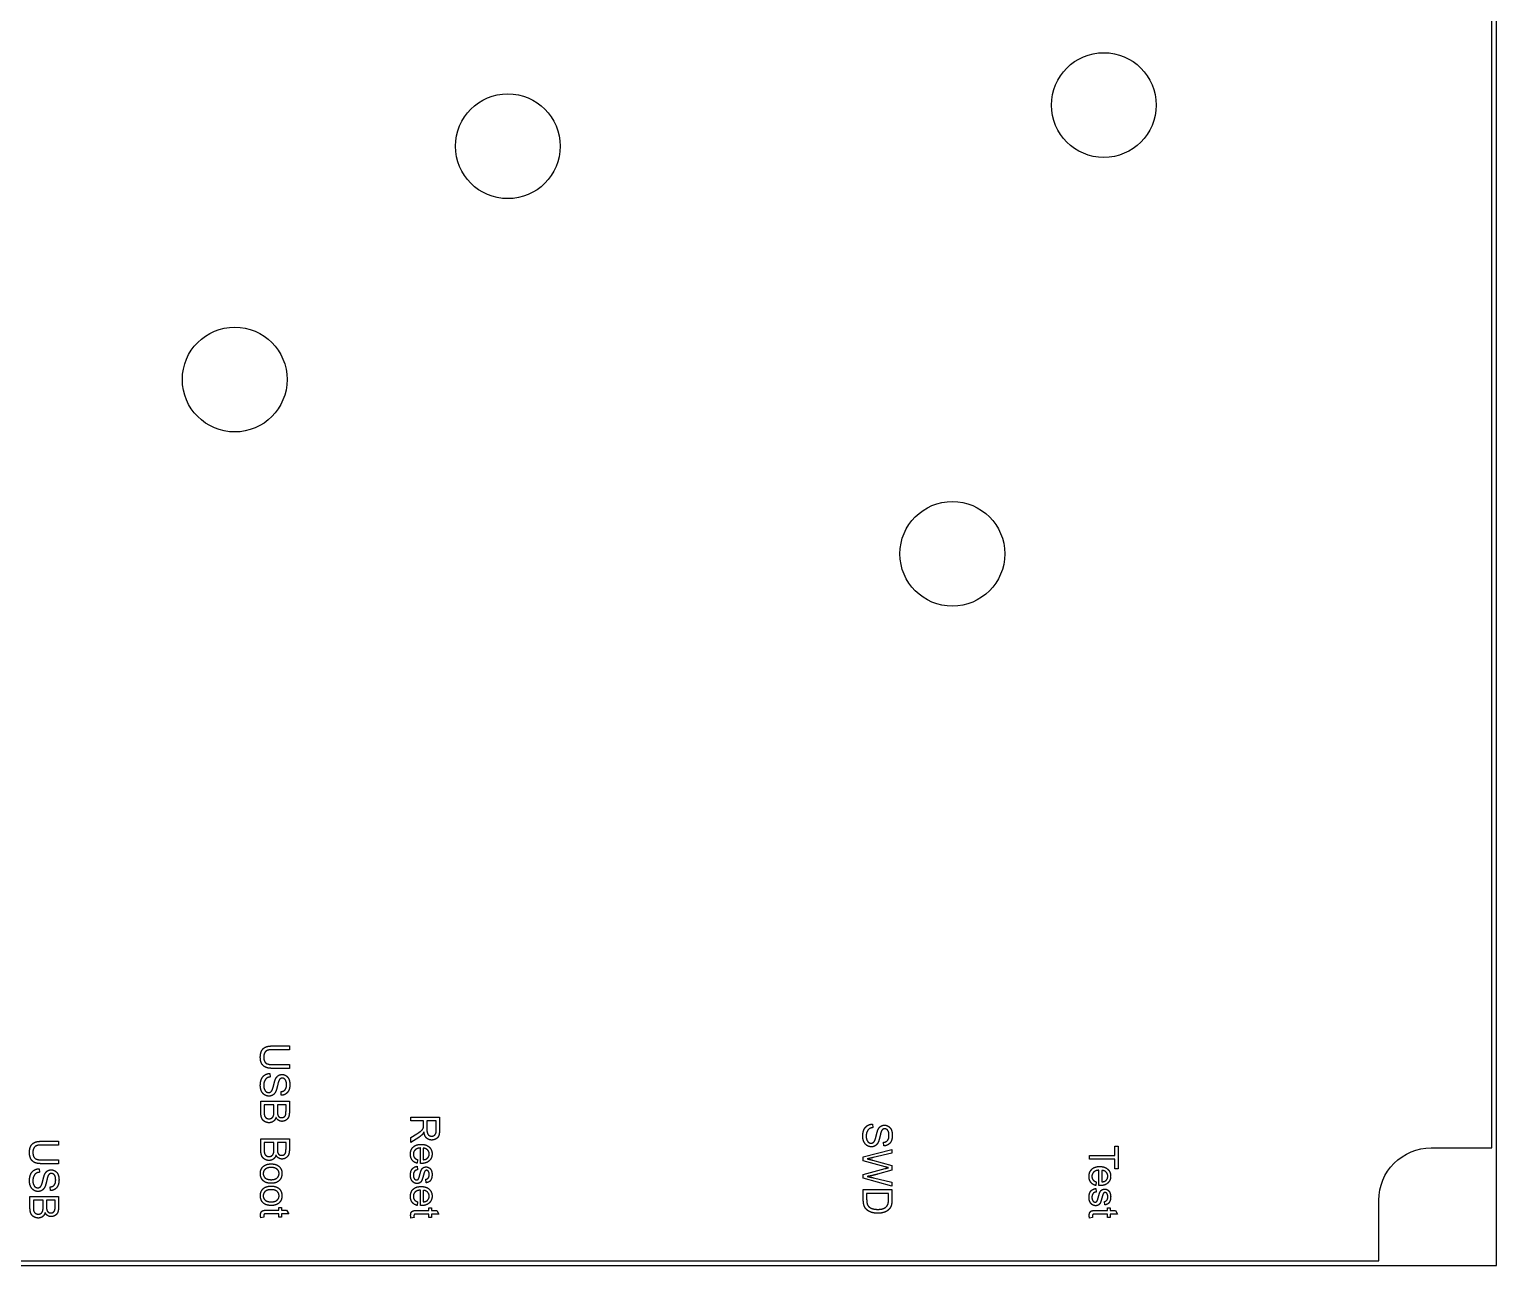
# Model space of a CAD drawing. Header units: millimetres. Extents: x -122 to 0, y -98 to 0.
# Drawn here: x -61.6 to 0, y -98 to -46.1 of the extents above; entities that cross this region are included whole.
import ezdxf

# ---------------------------------------------------------------- set-up
doc = ezdxf.new("R2010")
doc.units = ezdxf.units.MM
doc.layers.get('0').update_dxf_attribs({"linetype": 'CONTINUOUS'})

msp = doc.modelspace()

# ---------------------------------------------------------------- linework, layer by layer
for p, q in [((-51.398, -88.771), (-50.705, -88.771)), ((-50.705, -88.93), (-51.397, -88.93)), ((-50.705, -88.771), (-50.705, -88.93)), ((-51.519, -89.925), (-51.506, -90.075)), ((-50.705, -89.715), (-51.398, -89.715)), ((-51.397, -89.556), (-50.705, -89.556)), ((-50.705, -89.556), (-50.705, -89.715)), ((-51.905, -91.091), (-50.705, -91.091)), ((-51.905, -91.548), (-51.905, -91.091)), ((-51.043, -90.844), (-51.054, -90.692)), ((-50.705, -91.091), (-50.705, -91.541)), ((-51.763, -91.249), (-51.763, -91.548)), ((-51.351, -91.249), (-51.763, -91.249)), ((-51.351, -91.527), (-51.351, -91.249)), ((-51.209, -91.249), (-51.209, -91.509)), ((-50.846, -91.249), (-51.209, -91.249)), ((-50.846, -91.489), (-50.846, -91.249)), ((-45.6, -91.765), (-44.4, -91.765)), ((-45.6, -91.924), (-45.6, -91.765)), ((-44.4, -91.765), (-44.4, -92.297)), ((-45.067, -91.924), (-45.6, -91.924)), ((-45.067, -92.108), (-45.067, -91.924)), ((-44.93, -91.924), (-44.93, -92.265)), ((-44.533, -91.924), (-44.93, -91.924)), ((-44.533, -92.303), (-44.533, -91.924)), ((-26.216, -92.054), (-26.203, -92.203)), ((-61.093, -92.774), (-60.4, -92.774)), ((-60.4, -92.933), (-61.092, -92.933)), ((-60.4, -92.774), (-60.4, -92.933)), ((-51.905, -92.675), (-50.705, -92.675)), ((-51.905, -93.132), (-51.905, -92.675)), ((-51.763, -92.833), (-51.763, -93.132)), ((-51.351, -92.833), (-51.763, -92.833)), ((-51.351, -93.111), (-51.351, -92.833)), ((-51.209, -92.833), (-51.209, -93.093)), ((-50.846, -92.833), (-51.209, -92.833)), ((-50.846, -93.073), (-50.846, -92.833)), ((-50.705, -92.675), (-50.705, -93.125)), ((-45.6, -92.623), (-45.35, -92.464)), ((-45.273, -92.614), (-45.6, -92.822)), ((-45.6, -92.822), (-45.6, -92.623)), ((-25.739, -92.973), (-25.751, -92.82)), ((-16.042, -93.372), (-16.042, -92.977)), ((-16.042, -92.977), (-15.9, -92.977)), ((-15.9, -92.977), (-15.9, -93.928)), ((-61.092, -93.559), (-60.4, -93.559)), ((-60.4, -93.559), (-60.4, -93.718)), ((-45.32, -93.549), (-45.339, -93.701)), ((-45.203, -93.706), (-45.203, -93.057)), ((-45.082, -93.065), (-45.082, -93.551)), ((-26.601, -93.435), (-25.401, -93.117)), ((-26.601, -93.597), (-26.601, -93.435)), ((-25.686, -93.852), (-26.601, -93.597)), ((-26.211, -93.567), (-25.401, -93.795)), ((-25.401, -93.279), (-26.187, -93.462)), ((-25.401, -93.117), (-25.401, -93.279)), ((-17.1, -93.372), (-16.042, -93.372)), ((-17.1, -93.531), (-17.1, -93.372)), ((-16.042, -93.531), (-17.1, -93.531)), ((-16.042, -93.928), (-16.042, -93.531)), ((-61.214, -93.928), (-61.201, -94.078)), ((-60.4, -93.718), (-61.093, -93.718)), ((-45.341, -93.828), (-45.318, -93.973)), ((-26.601, -94.178), (-25.686, -93.925)), ((-26.6, -94.331), (-26.601, -94.178)), ((-25.401, -93.987), (-26.008, -94.159)), ((-25.401, -93.795), (-25.401, -93.987)), ((-16.703, -94.638), (-16.703, -93.99)), ((-16.582, -93.998), (-16.582, -94.483)), ((-15.9, -93.928), (-16.042, -93.928)), ((-60.738, -94.847), (-60.75, -94.695)), ((-45.203, -95.476), (-45.203, -94.828)), ((-45.082, -94.836), (-45.082, -95.321)), ((-44.955, -94.517), (-44.975, -94.373)), ((-25.4, -94.66), (-26.6, -94.331)), ((-26.6, -94.808), (-25.4, -94.808)), ((-26.6, -95.241), (-26.6, -94.808)), ((-26.172, -94.312), (-25.4, -94.5)), ((-25.4, -94.5), (-25.4, -94.66)), ((-25.4, -94.808), (-25.4, -95.221)), ((-16.841, -94.76), (-16.818, -94.906)), ((-16.82, -94.482), (-16.839, -94.634)), ((-61.6, -95.094), (-60.4, -95.094)), ((-61.6, -95.551), (-61.6, -95.094)), ((-61.458, -95.253), (-61.458, -95.551)), ((-61.046, -95.253), (-61.458, -95.253)), ((-61.046, -95.53), (-61.046, -95.253)), ((-60.904, -95.253), (-60.904, -95.512)), ((-60.542, -95.253), (-60.904, -95.253)), ((-60.542, -95.492), (-60.542, -95.253)), ((-60.4, -95.094), (-60.4, -95.544)), ((-45.32, -95.32), (-45.339, -95.472)), ((-26.459, -94.967), (-26.459, -95.223)), ((-25.542, -94.967), (-26.459, -94.967)), ((-25.542, -95.219), (-25.542, -94.967)), ((-16.455, -95.449), (-16.475, -95.305)), ((-51.773, -95.967), (-51.903, -95.988)), ((-51.15, -95.819), (-51.658, -95.819)), ((-51.65, -95.672), (-51.15, -95.672)), ((-51.15, -95.672), (-51.15, -95.564)), ((-51.15, -95.564), (-51.035, -95.564)), ((-51.15, -95.967), (-51.15, -95.819)), ((-51.035, -95.967), (-51.15, -95.967)), ((-51.035, -95.564), (-51.035, -95.672)), ((-51.035, -95.672), (-50.82, -95.672)), ((-50.732, -95.819), (-51.035, -95.819)), ((-51.035, -95.819), (-51.035, -95.967)), ((-50.82, -95.672), (-50.732, -95.819)), ((-45.468, -95.979), (-45.598, -96)), ((-44.845, -95.831), (-45.354, -95.831)), ((-45.345, -95.684), (-44.845, -95.684)), ((-44.845, -95.684), (-44.845, -95.576)), ((-44.845, -95.576), (-44.731, -95.576)), ((-44.845, -95.979), (-44.845, -95.831)), ((-44.731, -95.979), (-44.845, -95.979)), ((-44.731, -95.576), (-44.731, -95.684)), ((-44.731, -95.684), (-44.515, -95.684)), ((-44.427, -95.831), (-44.731, -95.831)), ((-44.731, -95.831), (-44.731, -95.979)), ((-44.515, -95.684), (-44.427, -95.831)), ((-16.968, -95.979), (-17.098, -96)), ((-16.345, -95.831), (-16.854, -95.831)), ((-16.845, -95.684), (-16.345, -95.684)), ((-16.345, -95.684), (-16.345, -95.576)), ((-16.345, -95.576), (-16.231, -95.576)), ((-16.345, -95.979), (-16.345, -95.831)), ((-16.231, -95.979), (-16.345, -95.979)), ((-16.231, -95.576), (-16.231, -95.684)), ((-16.231, -95.684), (-16.015, -95.684)), ((-15.927, -95.831), (-16.231, -95.831)), ((-16.231, -95.831), (-16.231, -95.979)), ((-16.015, -95.684), (-15.927, -95.831))]:
    msp.add_line(p, q)
msp.add_lwpolyline([(0, 0), (-122, 0), (-122, -98), (0, -98)], close=True)
msp.add_lwpolyline([(-74.3, -97.8), (-4.95, -97.8), (-4.95, -95.253, -0.414214), (-2.75, -93.053), (-0.2, -93.053), (-0.2, -25.953), (-2.75, -25.953, -1), (-2.75, -21.553), (-0.2, -21.553), (-0.2, -4.953), (-2.75, -4.953, -0.414214), (-4.95, -2.753), (-4.95, -0.2), (-7.999, -0.2), (-7.999, -1, -0.414214), (-9.199, -2.2), (-16.804, -2.2, -0.414214), (-18.004, -1), (-18.004, -0.2), (-46.55, -0.2), (-46.55, -2.753, -1), (-50.95, -2.753), (-50.95, -0.2), (-71.05, -0.2)], format="xyb")
for centre in [(-16.5, -49.253), (-41.53, -50.983), (-53, -60.783), (-22.86, -68.103)]:
    msp.add_circle(centre, 2.2)
for points in [[(-51.925, -89.246), (-51.925, -89.077), (-51.867, -88.97)], [(-51.859, -89.526), (-51.925, -89.419), (-51.925, -89.246)], [(-51.867, -88.97), (-51.809, -88.863), (-51.699, -88.817)], [(-51.742, -89.059), (-51.782, -89.129), (-51.782, -89.232)], [(-51.782, -89.232), (-51.782, -89.407), (-51.703, -89.481)], [(-51.628, -88.959), (-51.702, -88.988), (-51.742, -89.059)], [(-51.699, -88.817), (-51.589, -88.771), (-51.398, -88.771)], [(-51.397, -88.93), (-51.554, -88.93), (-51.628, -88.959)], [(-51.685, -89.674), (-51.792, -89.633), (-51.859, -89.526)], [(-51.735, -89.991), (-51.64, -89.928), (-51.519, -89.925)], [(-51.703, -89.481), (-51.623, -89.556), (-51.397, -89.556)], [(-51.398, -89.715), (-51.579, -89.715), (-51.685, -89.674)], [(-51.164, -90.013), (-51.098, -89.971), (-51.015, -89.971)], [(-51.015, -89.971), (-50.924, -89.971), (-50.845, -90.022)], [(-51.925, -90.437), (-51.925, -90.274), (-51.878, -90.164)], [(-51.878, -90.668), (-51.925, -90.565), (-51.925, -90.437)], [(-51.878, -90.164), (-51.83, -90.053), (-51.735, -89.991)], [(-51.747, -90.245), (-51.783, -90.327), (-51.783, -90.429)], [(-51.783, -90.429), (-51.783, -90.52), (-51.756, -90.59)], [(-51.756, -90.59), (-51.729, -90.659), (-51.682, -90.693)], [(-51.654, -90.124), (-51.712, -90.163), (-51.747, -90.245)], [(-51.506, -90.075), (-51.596, -90.085), (-51.654, -90.124)], [(-51.48, -90.694), (-51.438, -90.662), (-51.41, -90.586)], [(-51.41, -90.586), (-51.391, -90.538), (-51.351, -90.373)], [(-51.351, -90.373), (-51.311, -90.207), (-51.276, -90.141)], [(-51.276, -90.141), (-51.231, -90.055), (-51.164, -90.013)], [(-51.196, -90.41), (-51.24, -90.604), (-51.273, -90.676)], [(-51.111, -90.171), (-51.153, -90.216), (-51.196, -90.41)], [(-51.004, -90.124), (-51.069, -90.124), (-51.111, -90.171)], [(-50.877, -90.19), (-50.93, -90.124), (-51.004, -90.124)], [(-50.882, -90.609), (-50.824, -90.538), (-50.824, -90.4)], [(-50.824, -90.4), (-50.824, -90.256), (-50.877, -90.19)], [(-50.845, -90.022), (-50.766, -90.074), (-50.725, -90.173)], [(-50.684, -90.393), (-50.684, -90.527), (-50.727, -90.629)], [(-50.725, -90.173), (-50.684, -90.272), (-50.684, -90.393)], [(-51.746, -90.825), (-51.831, -90.771), (-51.878, -90.668)], [(-51.566, -90.88), (-51.662, -90.88), (-51.746, -90.825)], [(-51.682, -90.693), (-51.635, -90.727), (-51.579, -90.727)], [(-51.579, -90.727), (-51.523, -90.727), (-51.48, -90.694)], [(-51.395, -90.83), (-51.469, -90.88), (-51.566, -90.88)], [(-51.273, -90.676), (-51.321, -90.78), (-51.395, -90.83)], [(-51.054, -90.692), (-50.941, -90.68), (-50.882, -90.609)], [(-50.854, -90.785), (-50.937, -90.84), (-51.043, -90.844)], [(-50.727, -90.629), (-50.77, -90.73), (-50.854, -90.785)], [(-51.885, -91.742), (-51.905, -91.663), (-51.905, -91.548)], [(-51.825, -91.873), (-51.865, -91.821), (-51.885, -91.742)], [(-51.763, -91.548), (-51.763, -91.625), (-51.757, -91.656)], [(-51.757, -91.656), (-51.748, -91.711), (-51.725, -91.748)], [(-51.725, -91.748), (-51.702, -91.785), (-51.658, -91.808)], [(-51.658, -91.808), (-51.614, -91.832), (-51.557, -91.832)], [(-51.557, -91.832), (-51.49, -91.832), (-51.44, -91.798)], [(-51.44, -91.798), (-51.391, -91.763), (-51.371, -91.702)], [(-51.266, -91.771), (-51.298, -91.88), (-51.375, -91.938)], [(-51.371, -91.702), (-51.351, -91.641), (-51.351, -91.527)], [(-51.157, -91.897), (-51.225, -91.855), (-51.266, -91.771)], [(-51.209, -91.509), (-51.209, -91.614), (-51.195, -91.66)], [(-51.195, -91.66), (-51.177, -91.721), (-51.135, -91.752)], [(-51.135, -91.752), (-51.094, -91.782), (-51.031, -91.782)], [(-51.031, -91.782), (-50.971, -91.782), (-50.925, -91.754)], [(-50.925, -91.754), (-50.88, -91.725), (-50.863, -91.672)], [(-50.863, -91.672), (-50.846, -91.619), (-50.846, -91.489)], [(-50.741, -91.761), (-50.778, -91.844), (-50.853, -91.892)], [(-50.705, -91.541), (-50.705, -91.678), (-50.741, -91.761)], [(-51.714, -91.961), (-51.786, -91.926), (-51.825, -91.873)], [(-51.557, -91.997), (-51.641, -91.997), (-51.714, -91.961)], [(-51.375, -91.938), (-51.452, -91.997), (-51.557, -91.997)], [(-51.012, -91.939), (-51.089, -91.939), (-51.157, -91.897)], [(-50.853, -91.892), (-50.929, -91.939), (-51.012, -91.939)], [(-45.35, -92.464), (-45.242, -92.394), (-45.185, -92.349)], [(-45.185, -92.349), (-45.128, -92.304), (-45.105, -92.269)], [(-45.054, -92.386), (-45.084, -92.449), (-45.114, -92.482)], [(-45.105, -92.269), (-45.082, -92.233), (-45.073, -92.196)], [(-45.073, -92.196), (-45.067, -92.169), (-45.067, -92.108)], [(-44.943, -92.641), (-45.03, -92.559), (-45.054, -92.386)], [(-44.93, -92.265), (-44.93, -92.374), (-44.907, -92.435)], [(-44.907, -92.435), (-44.885, -92.497), (-44.835, -92.529)], [(-44.587, -92.499), (-44.533, -92.437), (-44.533, -92.303)], [(-44.4, -92.297), (-44.4, -92.457), (-44.432, -92.541)], [(-26.622, -92.565), (-26.622, -92.402), (-26.574, -92.292)], [(-26.574, -92.292), (-26.527, -92.182), (-26.431, -92.12)], [(-26.444, -92.374), (-26.479, -92.456), (-26.479, -92.558)], [(-26.35, -92.253), (-26.408, -92.292), (-26.444, -92.374)], [(-26.431, -92.12), (-26.336, -92.057), (-26.216, -92.054)], [(-26.203, -92.203), (-26.293, -92.214), (-26.35, -92.253)], [(-26.047, -92.501), (-26.008, -92.336), (-25.973, -92.27)], [(-25.973, -92.27), (-25.928, -92.184), (-25.861, -92.141)], [(-25.807, -92.299), (-25.849, -92.345), (-25.893, -92.538)], [(-25.861, -92.141), (-25.794, -92.099), (-25.711, -92.099)], [(-25.701, -92.252), (-25.765, -92.252), (-25.807, -92.299)], [(-25.711, -92.099), (-25.621, -92.099), (-25.542, -92.151)], [(-25.573, -92.318), (-25.626, -92.252), (-25.701, -92.252)], [(-25.521, -92.528), (-25.521, -92.384), (-25.573, -92.318)], [(-25.542, -92.151), (-25.463, -92.202), (-25.422, -92.301)], [(-25.422, -92.301), (-25.381, -92.4), (-25.381, -92.521)], [(-61.62, -93.249), (-61.62, -93.08), (-61.562, -92.973)], [(-61.562, -92.973), (-61.504, -92.866), (-61.394, -92.82)], [(-61.323, -92.962), (-61.397, -92.991), (-61.437, -93.062)], [(-61.394, -92.82), (-61.284, -92.774), (-61.093, -92.774)], [(-61.092, -92.933), (-61.249, -92.933), (-61.323, -92.962)], [(-45.62, -93.319), (-45.62, -93.129), (-45.502, -93.017)], [(-45.502, -93.017), (-45.385, -92.905), (-45.173, -92.905)], [(-45.114, -92.482), (-45.178, -92.551), (-45.273, -92.614)], [(-45.173, -92.905), (-44.953, -92.905), (-44.832, -93.018)], [(-44.727, -92.724), (-44.855, -92.724), (-44.943, -92.641)], [(-44.835, -92.529), (-44.786, -92.56), (-44.727, -92.56)], [(-44.832, -93.018), (-44.711, -93.131), (-44.711, -93.311)], [(-44.727, -92.56), (-44.642, -92.56), (-44.587, -92.499)], [(-44.547, -92.674), (-44.628, -92.724), (-44.727, -92.724)], [(-44.432, -92.541), (-44.465, -92.624), (-44.547, -92.674)], [(-26.574, -92.797), (-26.622, -92.694), (-26.622, -92.565)], [(-26.443, -92.954), (-26.527, -92.899), (-26.574, -92.797)], [(-26.479, -92.558), (-26.479, -92.649), (-26.452, -92.718)], [(-26.452, -92.718), (-26.425, -92.788), (-26.378, -92.822)], [(-26.262, -93.009), (-26.358, -93.009), (-26.443, -92.954)], [(-26.378, -92.822), (-26.331, -92.856), (-26.275, -92.856)], [(-26.275, -92.856), (-26.219, -92.856), (-26.177, -92.823)], [(-26.091, -92.959), (-26.165, -93.009), (-26.262, -93.009)], [(-26.177, -92.823), (-26.134, -92.79), (-26.106, -92.715)], [(-26.106, -92.715), (-26.087, -92.667), (-26.047, -92.501)], [(-25.969, -92.804), (-26.017, -92.909), (-26.091, -92.959)], [(-25.893, -92.538), (-25.936, -92.732), (-25.969, -92.804)], [(-25.751, -92.82), (-25.637, -92.808), (-25.579, -92.737)], [(-25.55, -92.914), (-25.633, -92.968), (-25.739, -92.973)], [(-25.579, -92.737), (-25.521, -92.666), (-25.521, -92.528)], [(-25.424, -92.757), (-25.466, -92.859), (-25.55, -92.914)], [(-25.381, -92.521), (-25.381, -92.655), (-25.424, -92.757)], [(-61.554, -93.529), (-61.62, -93.422), (-61.62, -93.249)], [(-61.381, -93.677), (-61.487, -93.636), (-61.554, -93.529)], [(-61.437, -93.062), (-61.477, -93.133), (-61.477, -93.235)], [(-61.477, -93.235), (-61.477, -93.41), (-61.398, -93.485)], [(-61.398, -93.485), (-61.318, -93.559), (-61.092, -93.559)], [(-51.885, -93.326), (-51.905, -93.247), (-51.905, -93.132)], [(-51.825, -93.457), (-51.865, -93.405), (-51.885, -93.326)], [(-51.714, -93.545), (-51.786, -93.509), (-51.825, -93.457)], [(-51.763, -93.132), (-51.763, -93.209), (-51.757, -93.24)], [(-51.757, -93.24), (-51.748, -93.295), (-51.725, -93.332)], [(-51.725, -93.332), (-51.702, -93.369), (-51.658, -93.392)], [(-51.557, -93.581), (-51.641, -93.581), (-51.714, -93.545)], [(-51.658, -93.392), (-51.614, -93.416), (-51.557, -93.416)], [(-51.557, -93.416), (-51.49, -93.416), (-51.44, -93.382)], [(-51.375, -93.522), (-51.452, -93.581), (-51.557, -93.581)], [(-51.44, -93.382), (-51.391, -93.347), (-51.371, -93.286)], [(-51.266, -93.355), (-51.298, -93.464), (-51.375, -93.522)], [(-51.371, -93.286), (-51.351, -93.225), (-51.351, -93.111)], [(-51.157, -93.481), (-51.225, -93.439), (-51.266, -93.355)], [(-51.209, -93.093), (-51.209, -93.198), (-51.195, -93.244)], [(-51.195, -93.244), (-51.177, -93.305), (-51.135, -93.335)], [(-51.012, -93.523), (-51.089, -93.523), (-51.157, -93.481)], [(-51.135, -93.335), (-51.094, -93.366), (-51.031, -93.366)], [(-51.031, -93.366), (-50.971, -93.366), (-50.925, -93.338)], [(-50.853, -93.475), (-50.929, -93.523), (-51.012, -93.523)], [(-50.925, -93.338), (-50.88, -93.309), (-50.863, -93.256)], [(-50.863, -93.256), (-50.846, -93.202), (-50.846, -93.073)], [(-50.741, -93.345), (-50.778, -93.428), (-50.853, -93.475)], [(-50.705, -93.125), (-50.705, -93.262), (-50.741, -93.345)], [(-45.546, -93.568), (-45.62, -93.471), (-45.62, -93.319)], [(-45.339, -93.701), (-45.472, -93.665), (-45.546, -93.568)], [(-45.422, -93.138), (-45.498, -93.211), (-45.498, -93.32)], [(-45.498, -93.32), (-45.498, -93.401), (-45.456, -93.458)], [(-45.456, -93.458), (-45.413, -93.516), (-45.32, -93.549)], [(-45.203, -93.057), (-45.346, -93.065), (-45.422, -93.138)], [(-44.83, -93.596), (-44.948, -93.706), (-45.164, -93.706)], [(-44.9, -93.142), (-44.968, -93.073), (-45.082, -93.065)], [(-45.082, -93.551), (-44.972, -93.541), (-44.917, -93.495)], [(-44.917, -93.495), (-44.832, -93.425), (-44.832, -93.313)], [(-44.832, -93.313), (-44.832, -93.211), (-44.9, -93.142)], [(-44.711, -93.311), (-44.711, -93.485), (-44.83, -93.596)], [(-26.187, -93.462), (-26.311, -93.492), (-26.433, -93.513)], [(-26.433, -93.513), (-26.241, -93.559), (-26.211, -93.567)], [(-61.62, -94.44), (-61.62, -94.277), (-61.573, -94.167)], [(-61.573, -94.167), (-61.526, -94.057), (-61.43, -93.994)], [(-61.442, -94.248), (-61.478, -94.33), (-61.478, -94.432)], [(-61.349, -94.128), (-61.407, -94.166), (-61.442, -94.248)], [(-61.43, -93.994), (-61.335, -93.932), (-61.214, -93.928)], [(-61.093, -93.718), (-61.274, -93.718), (-61.381, -93.677)], [(-61.201, -94.078), (-61.291, -94.089), (-61.349, -94.128)], [(-61.046, -94.376), (-61.007, -94.211), (-60.971, -94.144)], [(-60.971, -94.144), (-60.926, -94.058), (-60.86, -94.016)], [(-60.806, -94.174), (-60.848, -94.22), (-60.892, -94.413)], [(-60.86, -94.016), (-60.793, -93.974), (-60.71, -93.974)], [(-60.7, -94.127), (-60.764, -94.127), (-60.806, -94.174)], [(-60.71, -93.974), (-60.619, -93.974), (-60.54, -94.026)], [(-60.572, -94.193), (-60.625, -94.127), (-60.7, -94.127)], [(-60.52, -94.403), (-60.52, -94.259), (-60.572, -94.193)], [(-60.54, -94.026), (-60.461, -94.077), (-60.42, -94.176)], [(-60.42, -94.176), (-60.38, -94.275), (-60.38, -94.396)], [(-51.924, -94.133), (-51.924, -93.951), (-51.807, -93.838)], [(-51.871, -94.343), (-51.924, -94.247), (-51.924, -94.133)], [(-51.807, -93.838), (-51.69, -93.726), (-51.47, -93.726)], [(-51.72, -93.95), (-51.803, -94.023), (-51.803, -94.133)], [(-51.803, -94.133), (-51.803, -94.243), (-51.72, -94.316)], [(-51.47, -93.877), (-51.637, -93.877), (-51.72, -93.95)], [(-51.47, -93.726), (-51.229, -93.726), (-51.112, -93.86)], [(-51.22, -93.95), (-51.303, -93.877), (-51.47, -93.877)], [(-51.221, -94.315), (-51.138, -94.242), (-51.138, -94.133)], [(-51.138, -94.133), (-51.138, -94.023), (-51.22, -93.95)], [(-51.016, -94.133), (-51.016, -94.312), (-51.133, -94.426)], [(-51.112, -93.86), (-51.016, -93.972), (-51.016, -94.133)], [(-45.62, -94.199), (-45.62, -94.03), (-45.549, -93.941)], [(-45.584, -94.383), (-45.62, -94.301), (-45.62, -94.199)], [(-45.549, -93.941), (-45.479, -93.852), (-45.341, -93.828)], [(-45.452, -94.042), (-45.498, -94.098), (-45.498, -94.198)], [(-45.498, -94.198), (-45.498, -94.3), (-45.457, -94.349)], [(-45.318, -93.973), (-45.405, -93.986), (-45.452, -94.042)], [(-45.282, -94.355), (-45.262, -94.324), (-45.232, -94.204)], [(-45.232, -94.204), (-45.191, -94.042), (-45.161, -93.979)], [(-45.164, -93.706), (-45.177, -93.706), (-45.203, -93.706)], [(-45.161, -93.979), (-45.131, -93.917), (-45.078, -93.884)], [(-45.073, -94.199), (-45.115, -94.356), (-45.141, -94.417)], [(-45.078, -93.884), (-45.025, -93.852), (-44.962, -93.852)], [(-45.035, -94.069), (-45.043, -94.091), (-45.073, -94.199)], [(-44.996, -94.013), (-45.02, -94.031), (-45.035, -94.069)], [(-44.944, -93.995), (-44.973, -93.995), (-44.996, -94.013)], [(-44.962, -93.852), (-44.903, -93.852), (-44.854, -93.879)], [(-44.866, -94.038), (-44.899, -93.995), (-44.944, -93.995)], [(-44.87, -94.316), (-44.832, -94.269), (-44.832, -94.183)], [(-44.832, -94.183), (-44.832, -94.081), (-44.866, -94.038)], [(-44.854, -93.879), (-44.804, -93.905), (-44.772, -93.951)], [(-44.772, -93.951), (-44.746, -93.986), (-44.729, -94.045)], [(-44.711, -94.172), (-44.711, -94.274), (-44.741, -94.352)], [(-44.729, -94.045), (-44.711, -94.104), (-44.711, -94.172)], [(-26.008, -94.159), (-26.234, -94.224), (-26.433, -94.252)], [(-26.433, -94.252), (-26.319, -94.275), (-26.172, -94.312)], [(-25.546, -93.887), (-25.628, -93.868), (-25.686, -93.852)], [(-25.686, -93.925), (-25.572, -93.893), (-25.546, -93.887)], [(-17.12, -94.252), (-17.12, -94.061), (-17.002, -93.949)], [(-17.046, -94.5), (-17.12, -94.403), (-17.12, -94.252)], [(-17.002, -93.949), (-16.885, -93.837), (-16.673, -93.837)], [(-16.922, -94.071), (-16.998, -94.144), (-16.998, -94.252)], [(-16.998, -94.252), (-16.998, -94.333), (-16.956, -94.391)], [(-16.703, -93.99), (-16.846, -93.998), (-16.922, -94.071)], [(-16.673, -93.837), (-16.453, -93.837), (-16.332, -93.95)], [(-16.4, -94.074), (-16.468, -94.005), (-16.582, -93.998)], [(-16.417, -94.428), (-16.332, -94.357), (-16.332, -94.245)], [(-16.332, -94.245), (-16.332, -94.144), (-16.4, -94.074)], [(-16.332, -93.95), (-16.211, -94.063), (-16.211, -94.243)], [(-16.211, -94.243), (-16.211, -94.418), (-16.33, -94.528)], [(-61.573, -94.671), (-61.62, -94.568), (-61.62, -94.44)], [(-61.442, -94.829), (-61.526, -94.774), (-61.573, -94.671)], [(-61.478, -94.432), (-61.478, -94.523), (-61.451, -94.593)], [(-61.451, -94.593), (-61.424, -94.662), (-61.377, -94.696)], [(-61.261, -94.883), (-61.357, -94.883), (-61.442, -94.829)], [(-61.377, -94.696), (-61.33, -94.73), (-61.274, -94.73)], [(-61.274, -94.73), (-61.218, -94.73), (-61.176, -94.698)], [(-61.09, -94.834), (-61.165, -94.883), (-61.261, -94.883)], [(-61.176, -94.698), (-61.133, -94.665), (-61.105, -94.59)], [(-61.105, -94.59), (-61.086, -94.541), (-61.046, -94.376)], [(-60.968, -94.679), (-61.016, -94.784), (-61.09, -94.834)], [(-60.892, -94.413), (-60.935, -94.607), (-60.968, -94.679)], [(-60.75, -94.695), (-60.636, -94.683), (-60.578, -94.612)], [(-60.549, -94.789), (-60.632, -94.843), (-60.738, -94.847)], [(-60.578, -94.612), (-60.52, -94.541), (-60.52, -94.403)], [(-60.423, -94.632), (-60.465, -94.734), (-60.549, -94.789)], [(-60.38, -94.396), (-60.38, -94.53), (-60.423, -94.632)], [(-51.924, -95.066), (-51.924, -94.883), (-51.807, -94.77)], [(-51.722, -94.49), (-51.818, -94.439), (-51.871, -94.343)], [(-51.807, -94.77), (-51.69, -94.658), (-51.47, -94.658)], [(-51.72, -94.882), (-51.803, -94.955), (-51.803, -95.066)], [(-51.458, -94.54), (-51.626, -94.54), (-51.722, -94.49)], [(-51.72, -94.316), (-51.636, -94.389), (-51.465, -94.389)], [(-51.47, -94.809), (-51.637, -94.809), (-51.72, -94.882)], [(-51.47, -94.658), (-51.229, -94.658), (-51.112, -94.792)], [(-51.22, -94.882), (-51.303, -94.809), (-51.47, -94.809)], [(-51.465, -94.389), (-51.304, -94.389), (-51.221, -94.315)], [(-51.133, -94.426), (-51.251, -94.54), (-51.458, -94.54)], [(-51.138, -95.066), (-51.138, -94.955), (-51.22, -94.882)], [(-51.112, -94.792), (-51.016, -94.904), (-51.016, -95.066)], [(-45.62, -95.09), (-45.62, -94.899), (-45.502, -94.787)], [(-45.483, -94.507), (-45.548, -94.464), (-45.584, -94.383)], [(-45.502, -94.787), (-45.385, -94.676), (-45.173, -94.676)], [(-45.345, -94.55), (-45.418, -94.55), (-45.483, -94.507)], [(-45.457, -94.349), (-45.416, -94.398), (-45.36, -94.398)], [(-45.203, -94.828), (-45.346, -94.836), (-45.422, -94.909)], [(-45.36, -94.398), (-45.31, -94.398), (-45.282, -94.355)], [(-45.219, -94.514), (-45.269, -94.55), (-45.345, -94.55)], [(-45.141, -94.417), (-45.168, -94.479), (-45.219, -94.514)], [(-45.173, -94.676), (-44.953, -94.676), (-44.832, -94.789)], [(-44.9, -94.913), (-44.968, -94.843), (-45.082, -94.836)], [(-44.975, -94.373), (-44.908, -94.363), (-44.87, -94.316)], [(-44.82, -94.466), (-44.871, -94.503), (-44.955, -94.517)], [(-44.832, -94.789), (-44.711, -94.901), (-44.711, -95.082)], [(-44.741, -94.352), (-44.77, -94.429), (-44.82, -94.466)], [(-17.12, -95.132), (-17.12, -94.962), (-17.049, -94.873)], [(-17.049, -94.873), (-16.979, -94.784), (-16.841, -94.76)], [(-16.839, -94.634), (-16.972, -94.598), (-17.046, -94.5)], [(-16.956, -94.391), (-16.913, -94.448), (-16.82, -94.482)], [(-16.664, -94.639), (-16.677, -94.639), (-16.703, -94.638)], [(-16.33, -94.528), (-16.448, -94.639), (-16.664, -94.639)], [(-16.661, -94.912), (-16.631, -94.849), (-16.578, -94.817)], [(-16.582, -94.483), (-16.472, -94.473), (-16.417, -94.428)], [(-16.578, -94.817), (-16.525, -94.784), (-16.462, -94.784)], [(-16.462, -94.784), (-16.403, -94.784), (-16.354, -94.811)], [(-16.354, -94.811), (-16.304, -94.838), (-16.272, -94.883)], [(-16.272, -94.883), (-16.246, -94.918), (-16.229, -94.977)], [(-60.904, -95.512), (-60.904, -95.618), (-60.89, -95.664)], [(-60.558, -95.675), (-60.542, -95.622), (-60.542, -95.492)], [(-51.871, -95.275), (-51.924, -95.179), (-51.924, -95.066)], [(-51.722, -95.422), (-51.818, -95.372), (-51.871, -95.275)], [(-51.803, -95.066), (-51.803, -95.175), (-51.72, -95.248)], [(-51.458, -95.472), (-51.626, -95.472), (-51.722, -95.422)], [(-51.72, -95.248), (-51.636, -95.321), (-51.465, -95.321)], [(-51.465, -95.321), (-51.304, -95.321), (-51.221, -95.248)], [(-51.133, -95.359), (-51.251, -95.472), (-51.458, -95.472)], [(-51.221, -95.248), (-51.138, -95.174), (-51.138, -95.066)], [(-51.016, -95.066), (-51.016, -95.245), (-51.133, -95.359)], [(-45.546, -95.339), (-45.62, -95.241), (-45.62, -95.09)], [(-45.339, -95.472), (-45.472, -95.436), (-45.546, -95.339)], [(-45.422, -94.909), (-45.498, -94.982), (-45.498, -95.091)], [(-45.498, -95.091), (-45.498, -95.172), (-45.456, -95.229)], [(-45.456, -95.229), (-45.413, -95.286), (-45.32, -95.32)], [(-45.164, -95.477), (-45.177, -95.477), (-45.203, -95.476)], [(-44.83, -95.366), (-44.948, -95.477), (-45.164, -95.477)], [(-45.082, -95.321), (-44.972, -95.312), (-44.917, -95.266)], [(-44.917, -95.266), (-44.832, -95.195), (-44.832, -95.083)], [(-44.832, -95.083), (-44.832, -94.982), (-44.9, -94.913)], [(-44.711, -95.082), (-44.711, -95.256), (-44.83, -95.366)], [(-26.58, -95.434), (-26.6, -95.35), (-26.6, -95.241)], [(-26.519, -95.577), (-26.559, -95.518), (-26.58, -95.434)], [(-26.459, -95.223), (-26.459, -95.342), (-26.436, -95.409)], [(-26.436, -95.409), (-26.414, -95.477), (-26.374, -95.517)], [(-26.374, -95.517), (-26.318, -95.573), (-26.222, -95.605)], [(-25.702, -95.574), (-25.601, -95.513), (-25.566, -95.424)], [(-25.566, -95.424), (-25.542, -95.36), (-25.542, -95.219)], [(-25.417, -95.435), (-25.441, -95.538), (-25.503, -95.611)], [(-25.4, -95.221), (-25.4, -95.361), (-25.417, -95.435)], [(-17.084, -95.315), (-17.12, -95.234), (-17.12, -95.132)], [(-16.983, -95.439), (-17.048, -95.396), (-17.084, -95.315)], [(-16.952, -94.974), (-16.998, -95.03), (-16.998, -95.131)], [(-16.998, -95.131), (-16.998, -95.232), (-16.957, -95.281)], [(-16.845, -95.482), (-16.918, -95.482), (-16.983, -95.439)], [(-16.957, -95.281), (-16.916, -95.33), (-16.86, -95.33)], [(-16.818, -94.906), (-16.905, -94.918), (-16.952, -94.974)], [(-16.86, -95.33), (-16.81, -95.33), (-16.782, -95.287)], [(-16.719, -95.447), (-16.769, -95.482), (-16.845, -95.482)], [(-16.782, -95.287), (-16.762, -95.257), (-16.732, -95.136)], [(-16.732, -95.136), (-16.691, -94.974), (-16.661, -94.912)], [(-16.641, -95.35), (-16.668, -95.411), (-16.719, -95.447)], [(-16.573, -95.132), (-16.615, -95.288), (-16.641, -95.35)], [(-16.535, -95.001), (-16.543, -95.023), (-16.573, -95.132)], [(-16.496, -94.945), (-16.52, -94.963), (-16.535, -95.001)], [(-16.444, -94.927), (-16.473, -94.927), (-16.496, -94.945)], [(-16.475, -95.305), (-16.408, -95.295), (-16.37, -95.248)], [(-16.32, -95.398), (-16.371, -95.435), (-16.455, -95.449)], [(-16.366, -94.97), (-16.399, -94.927), (-16.444, -94.927)], [(-16.37, -95.248), (-16.332, -95.201), (-16.332, -95.115)], [(-16.332, -95.115), (-16.332, -95.014), (-16.366, -94.97)], [(-16.241, -95.284), (-16.27, -95.362), (-16.32, -95.398)], [(-16.211, -95.105), (-16.211, -95.207), (-16.241, -95.284)], [(-16.229, -94.977), (-16.211, -95.037), (-16.211, -95.105)], [(-61.58, -95.745), (-61.6, -95.666), (-61.6, -95.551)], [(-61.521, -95.876), (-61.56, -95.824), (-61.58, -95.745)], [(-61.409, -95.964), (-61.481, -95.929), (-61.521, -95.876)], [(-61.458, -95.551), (-61.458, -95.628), (-61.453, -95.659)], [(-61.453, -95.659), (-61.443, -95.714), (-61.42, -95.751)], [(-61.42, -95.751), (-61.397, -95.788), (-61.353, -95.812)], [(-61.252, -96), (-61.336, -96), (-61.409, -95.964)], [(-61.353, -95.812), (-61.309, -95.835), (-61.252, -95.835)], [(-61.252, -95.835), (-61.185, -95.835), (-61.135, -95.801)], [(-61.07, -95.941), (-61.147, -96), (-61.252, -96)], [(-61.135, -95.801), (-61.086, -95.767), (-61.066, -95.706)], [(-60.962, -95.774), (-60.993, -95.883), (-61.07, -95.941)], [(-61.066, -95.706), (-61.046, -95.645), (-61.046, -95.53)], [(-60.852, -95.9), (-60.92, -95.858), (-60.962, -95.774)], [(-60.89, -95.664), (-60.872, -95.724), (-60.831, -95.755)], [(-60.707, -95.942), (-60.784, -95.942), (-60.852, -95.9)], [(-60.831, -95.755), (-60.789, -95.786), (-60.726, -95.786)], [(-60.726, -95.786), (-60.666, -95.786), (-60.621, -95.757)], [(-60.549, -95.895), (-60.624, -95.942), (-60.707, -95.942)], [(-60.621, -95.757), (-60.575, -95.728), (-60.558, -95.675)], [(-60.436, -95.765), (-60.473, -95.848), (-60.549, -95.895)], [(-60.4, -95.544), (-60.4, -95.682), (-60.436, -95.765)], [(-51.916, -95.877), (-51.916, -95.796), (-51.891, -95.752)], [(-51.903, -95.988), (-51.916, -95.926), (-51.916, -95.877)], [(-51.891, -95.752), (-51.865, -95.708), (-51.824, -95.69)], [(-51.824, -95.69), (-51.783, -95.672), (-51.65, -95.672)], [(-51.768, -95.852), (-51.779, -95.869), (-51.779, -95.902)], [(-51.779, -95.902), (-51.779, -95.927), (-51.773, -95.967)], [(-51.739, -95.826), (-51.757, -95.834), (-51.768, -95.852)], [(-51.658, -95.819), (-51.721, -95.819), (-51.739, -95.826)], [(-45.611, -95.889), (-45.611, -95.808), (-45.586, -95.764)], [(-45.598, -96), (-45.611, -95.938), (-45.611, -95.889)], [(-45.586, -95.764), (-45.561, -95.72), (-45.519, -95.702)], [(-45.519, -95.702), (-45.478, -95.684), (-45.345, -95.684)], [(-45.463, -95.864), (-45.474, -95.881), (-45.474, -95.914)], [(-45.474, -95.914), (-45.474, -95.939), (-45.468, -95.979)], [(-45.435, -95.838), (-45.453, -95.846), (-45.463, -95.864)], [(-45.354, -95.831), (-45.417, -95.831), (-45.435, -95.838)], [(-26.411, -95.686), (-26.48, -95.636), (-26.519, -95.577)], [(-26.236, -95.768), (-26.341, -95.736), (-26.411, -95.686)], [(-25.993, -95.8), (-26.13, -95.8), (-26.236, -95.768)], [(-26.222, -95.605), (-26.127, -95.636), (-25.991, -95.636)], [(-25.708, -95.753), (-25.833, -95.8), (-25.993, -95.8)], [(-25.991, -95.636), (-25.803, -95.636), (-25.702, -95.574)], [(-25.503, -95.611), (-25.583, -95.706), (-25.708, -95.753)], [(-17.111, -95.889), (-17.111, -95.808), (-17.086, -95.764)], [(-17.098, -96), (-17.111, -95.938), (-17.111, -95.889)], [(-17.086, -95.764), (-17.061, -95.72), (-17.019, -95.702)], [(-17.019, -95.702), (-16.978, -95.684), (-16.845, -95.684)], [(-16.963, -95.864), (-16.974, -95.881), (-16.974, -95.914)], [(-16.974, -95.914), (-16.974, -95.939), (-16.968, -95.979)], [(-16.935, -95.838), (-16.953, -95.846), (-16.963, -95.864)], [(-16.854, -95.831), (-16.917, -95.831), (-16.935, -95.838)]]:
    msp.add_open_spline(points, degree=2)

doc.saveas('drawing.dxf')
